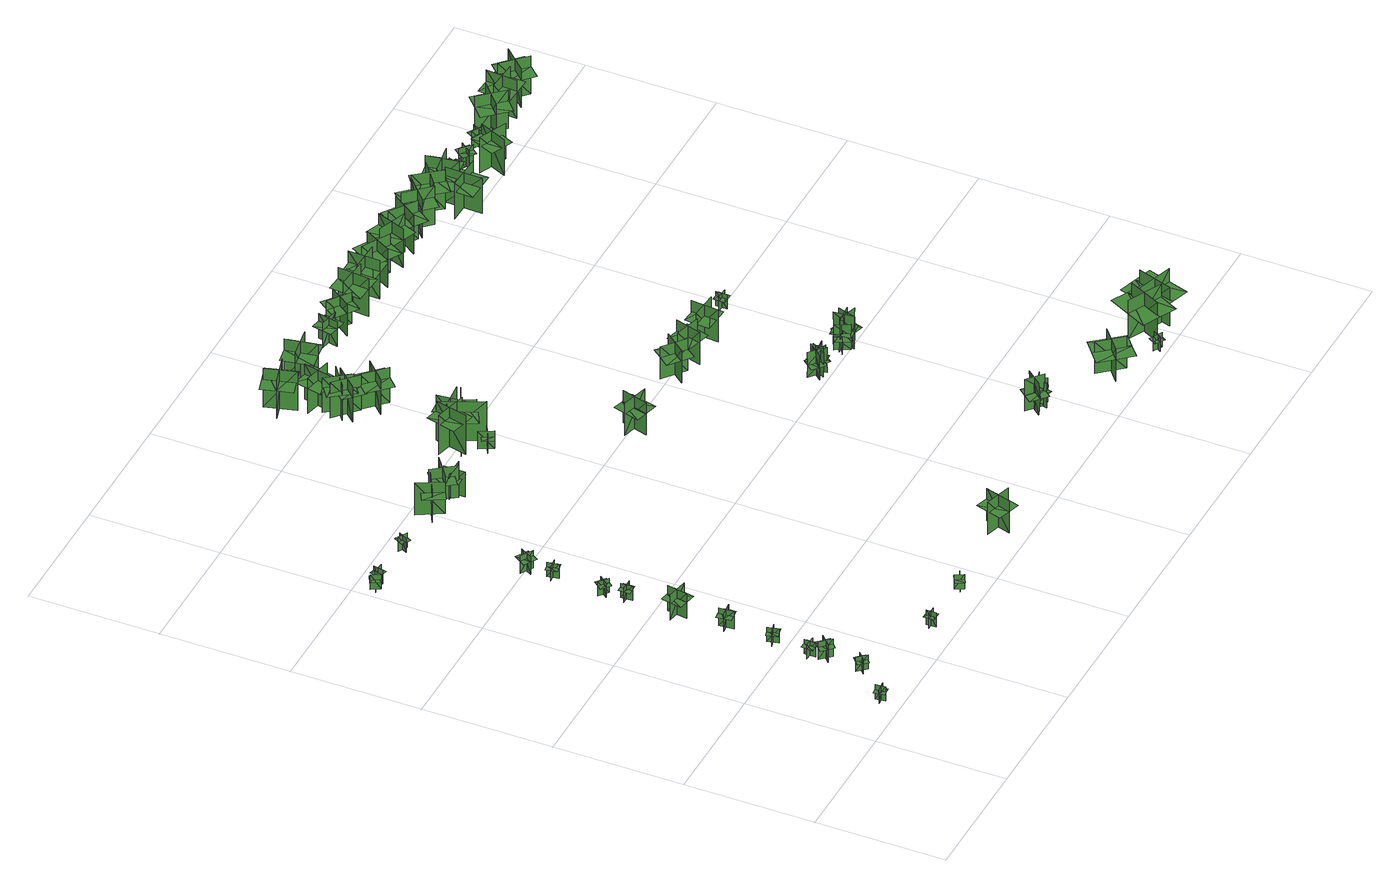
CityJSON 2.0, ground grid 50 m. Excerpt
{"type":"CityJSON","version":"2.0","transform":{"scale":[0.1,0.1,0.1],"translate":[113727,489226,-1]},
"CityObjects":{
"tree1":{"type":"SolitaryVegetationObject","geometry":[{"type":"MultiSurface","lod":"1","boundaries":[[[0,1,2]],[[0,2,3]],[[4,5,6]],[[4,6,7]],[[8,9,10]],[[8,10,11]],[[8,12,13]],[[8,13,9]]]}]},
"tree2":{"type":"SolitaryVegetationObject","geometry":[{"type":"MultiSurface","lod":"1","boundaries":[[[14,15,16]],[[14,16,17]],[[18,19,20]],[[18,20,21]],[[22,23,24]],[[22,24,25]],[[22,25,26]],[[22,26,27]]]}]},
"tree3":{"type":"SolitaryVegetationObject","geometry":[{"type":"MultiSurface","lod":"1","boundaries":[[[28,29,30]],[[28,30,31]],[[32,33,34]],[[32,34,35]],[[36,37,38]],[[36,38,39]],[[36,39,40]],[[36,40,41]]]}]},
"tree4":{"type":"SolitaryVegetationObject","geometry":[{"type":"MultiSurface","lod":"1","boundaries":[[[42,43,44]],[[42,44,45]],[[46,47,48]],[[46,48,49]],[[50,51,52]],[[50,52,53]],[[50,53,54]],[[50,54,55]]]}]},
"tree5":{"type":"SolitaryVegetationObject","geometry":[{"type":"MultiSurface","lod":"1","boundaries":[[[56,57,58]],[[56,58,59]],[[60,61,62]],[[60,62,63]],[[64,65,66]],[[64,66,67]],[[64,67,68]],[[64,68,69]]]}]},
"tree6":{"type":"SolitaryVegetationObject","geometry":[{"type":"MultiSurface","lod":"1","boundaries":[[[70,71,72]],[[70,72,73]],[[74,75,76]],[[74,76,77]],[[78,79,80]],[[78,80,81]],[[78,81,82]],[[78,82,83]]]}]},
"tree7":{"type":"SolitaryVegetationObject","geometry":[{"type":"MultiSurface","lod":"1","boundaries":[[[84,85,86]],[[84,86,87]],[[88,89,90]],[[88,90,91]],[[92,93,94]],[[92,94,95]],[[92,96,97]],[[92,97,93]]]}]},
"tree8":{"type":"SolitaryVegetationObject","geometry":[{"type":"MultiSurface","lod":"1","boundaries":[[[98,99,100]],[[98,100,101]],[[102,103,104]],[[102,104,105]],[[106,107,108]],[[106,108,109]],[[106,107,110]],[[106,110,111]]]}]},
"tree9":{"type":"SolitaryVegetationObject","geometry":[{"type":"MultiSurface","lod":"1","boundaries":[[[112,113,114]],[[112,114,115]],[[116,117,118]],[[116,118,119]],[[120,121,122]],[[120,122,123]],[[120,124,125]],[[120,125,121]]]}]},
"tree10":{"type":"SolitaryVegetationObject","geometry":[{"type":"MultiSurface","lod":"1","boundaries":[[[126,127,128]],[[126,128,129]],[[130,131,132]],[[130,132,133]],[[134,135,136]],[[134,136,137]],[[134,137,138]],[[134,138,139]]]}]},
"tree11":{"type":"SolitaryVegetationObject","geometry":[{"type":"MultiSurface","lod":"1","boundaries":[[[140,141,142]],[[140,142,143]],[[144,145,146]],[[144,146,147]],[[148,149,150]],[[148,150,151]],[[148,152,153]],[[148,153,149]]]}]},
"tree12":{"type":"SolitaryVegetationObject","geometry":[{"type":"MultiSurface","lod":"1","boundaries":[[[154,155,156]],[[154,156,157]],[[158,159,160]],[[158,160,161]],[[162,163,164]],[[162,164,165]],[[162,165,166]],[[162,166,167]]]}]},
"tree13":{"type":"SolitaryVegetationObject","geometry":[{"type":"MultiSurface","lod":"1","boundaries":[[[168,169,170]],[[168,170,171]],[[172,173,174]],[[172,174,175]],[[176,177,178]],[[176,178,179]],[[176,179,180]],[[176,180,181]]]}]},
"tree14":{"type":"SolitaryVegetationObject","geometry":[{"type":"MultiSurface","lod":"1","boundaries":[[[182,183,184]],[[182,184,185]],[[186,187,188]],[[186,188,189]],[[190,191,192]],[[190,192,193]],[[190,193,194]],[[190,194,195]]]}]},
"tree15":{"type":"SolitaryVegetationObject","geometry":[{"type":"MultiSurface","lod":"1","boundaries":[[[196,197,198]],[[196,198,199]],[[200,201,202]],[[200,202,203]],[[204,205,206]],[[204,206,207]],[[204,208,209]],[[204,209,205]]]}]},
"tree16":{"type":"SolitaryVegetationObject","geometry":[{"type":"MultiSurface","lod":"1","boundaries":[[[210,211,212]],[[210,212,213]],[[214,215,216]],[[214,216,217]],[[218,219,220]],[[218,220,221]],[[218,222,223]],[[218,223,219]]]}]},
"tree17":{"type":"SolitaryVegetationObject","geometry":[{"type":"MultiSurface","lod":"1","boundaries":[[[224,225,226]],[[224,226,227]],[[228,229,230]],[[228,230,231]],[[232,233,234]],[[232,234,235]],[[232,235,236]],[[232,236,237]]]}]},
"tree18":{"type":"SolitaryVegetationObject","geometry":[{"type":"MultiSurface","lod":"1","boundaries":[[[238,239,240]],[[238,240,241]],[[242,243,244]],[[242,244,245]],[[246,247,248]],[[246,248,249]],[[246,249,250]],[[246,250,251]]]}]},
"tree19":{"type":"SolitaryVegetationObject","geometry":[{"type":"MultiSurface","lod":"1","boundaries":[[[252,253,254]],[[252,254,255]],[[256,257,258]],[[256,258,259]],[[260,261,262]],[[260,262,263]],[[260,263,264]],[[260,264,265]]]}]},
"tree20":{"type":"SolitaryVegetationObject","geometry":[{"type":"MultiSurface","lod":"1","boundaries":[[[266,267,268]],[[266,268,269]],[[270,271,272]],[[270,272,273]],[[274,275,276]],[[274,276,277]],[[274,275,278]],[[274,278,279]]]}]},
"tree21":{"type":"SolitaryVegetationObject","geometry":[{"type":"MultiSurface","lod":"1","boundaries":[[[280,281,282]],[[280,282,283]],[[284,285,286]],[[284,286,287]],[[288,289,290]],[[288,290,291]],[[288,292,293]],[[288,293,289]]]}]},
"tree22":{"type":"SolitaryVegetationObject","geometry":[{"type":"MultiSurface","lod":"1","boundaries":[[[294,295,296]],[[294,296,297]],[[298,299,300]],[[298,300,301]],[[302,303,304]],[[302,304,305]],[[302,305,306]],[[302,306,307]]]}]},
"tree23":{"type":"SolitaryVegetationObject","geometry":[{"type":"MultiSurface","lod":"1","boundaries":[[[308,309,310]],[[308,310,311]],[[312,313,314]],[[312,314,315]],[[316,317,318]],[[316,318,319]],[[316,319,320]],[[316,320,321]]]}]},
"tree24":{"type":"SolitaryVegetationObject","geometry":[{"type":"MultiSurface","lod":"1","boundaries":[[[322,323,324]],[[322,324,325]],[[326,327,328]],[[326,328,329]],[[330,331,332]],[[330,332,333]],[[330,334,335]],[[330,335,331]]]}]},
"tree25":{"type":"SolitaryVegetationObject","geometry":[{"type":"MultiSurface","lod":"1","boundaries":[[[336,337,338]],[[336,338,339]],[[340,341,342]],[[340,342,343]],[[344,345,346]],[[344,346,347]],[[344,348,349]],[[344,349,345]]]}]},
"tree26":{"type":"SolitaryVegetationObject","geometry":[{"type":"MultiSurface","lod":"1","boundaries":[[[350,351,352]],[[350,352,353]],[[354,355,356]],[[354,356,357]],[[358,359,360]],[[358,360,361]],[[358,361,362]],[[358,362,363]]]}]},
"tree27":{"type":"SolitaryVegetationObject","geometry":[{"type":"MultiSurface","lod":"1","boundaries":[[[364,365,366]],[[364,366,367]],[[368,369,370]],[[368,370,371]],[[372,373,374]],[[372,374,375]],[[372,375,376]],[[372,376,377]]]}]},
"tree28":{"type":"SolitaryVegetationObject","geometry":[{"type":"MultiSurface","lod":"1","boundaries":[[[378,379,380]],[[378,380,381]],[[382,383,384]],[[382,384,385]],[[386,387,388]],[[386,388,389]],[[386,389,390]],[[386,390,391]]]}]},
"tree29":{"type":"SolitaryVegetationObject","geometry":[{"type":"MultiSurface","lod":"1","boundaries":[[[392,393,394]],[[392,394,395]],[[396,397,398]],[[396,398,399]],[[400,401,402]],[[400,402,403]],[[400,403,404]],[[400,404,405]]]}]},
"tree30":{"type":"SolitaryVegetationObject","geometry":[{"type":"MultiSurface","lod":"1","boundaries":[[[406,407,408]],[[406,408,409]],[[410,411,412]],[[410,412,413]],[[414,415,416]],[[414,416,417]],[[414,417,418]],[[414,418,419]]]}]},
"tree31":{"type":"SolitaryVegetationObject","geometry":[{"type":"MultiSurface","lod":"1","boundaries":[[[420,421,422]],[[420,422,423]],[[424,425,426]],[[424,426,427]],[[428,429,430]],[[428,430,431]],[[428,431,432]],[[428,432,433]]]}]},
"tree32":{"type":"SolitaryVegetationObject","geometry":[{"type":"MultiSurface","lod":"1","boundaries":[[[434,435,436]],[[434,436,437]],[[438,439,440]],[[438,440,441]],[[442,443,444]],[[442,444,445]],[[442,443,446]],[[442,446,447]]]}]},
"tree33":{"type":"SolitaryVegetationObject","geometry":[{"type":"MultiSurface","lod":"1","boundaries":[[[448,449,450]],[[448,450,451]],[[452,453,454]],[[452,454,455]],[[456,457,458]],[[456,458,459]],[[456,459,460]],[[456,460,461]]]}]},
"tree34":{"type":"SolitaryVegetationObject","geometry":[{"type":"MultiSurface","lod":"1","boundaries":[[[462,463,464]],[[462,464,465]],[[466,467,468]],[[466,468,469]],[[470,471,467]],[[470,467,466]],[[472,473,463]],[[472,463,462]],[[462,463,474]],[[462,474,475]],[[462,476,477]],[[462,477,463]]]}]},
"tree35":{"type":"SolitaryVegetationObject","geometry":[{"type":"MultiSurface","lod":"1","boundaries":[[[478,479,480]],[[478,480,481]],[[482,483,484]],[[482,484,485]],[[486,487,488]],[[486,488,489]],[[486,489,490]],[[486,490,491]]]}]},
"tree36":{"type":"SolitaryVegetationObject","geometry":[{"type":"MultiSurface","lod":"1","boundaries":[[[492,493,494]],[[492,494,495]],[[496,497,498]],[[496,498,499]],[[500,501,497]],[[500,497,496]],[[502,503,493]],[[502,493,492]],[[492,493,504]],[[492,504,505]],[[492,506,507]],[[492,507,493]]]}]},
"tree37":{"type":"SolitaryVegetationObject","geometry":[{"type":"MultiSurface","lod":"1","boundaries":[[[508,509,510]],[[508,510,511]],[[512,513,514]],[[512,514,515]],[[516,517,518]],[[516,518,519]],[[516,517,520]],[[516,520,521]]]}]},
"tree38":{"type":"SolitaryVegetationObject","geometry":[{"type":"MultiSurface","lod":"1","boundaries":[[[522,523,524]],[[522,524,525]],[[526,527,528]],[[526,528,529]],[[530,531,532]],[[530,532,533]],[[530,533,534]],[[530,534,535]]]}]},
"tree39":{"type":"SolitaryVegetationObject","geometry":[{"type":"MultiSurface","lod":"1","boundaries":[[[536,537,538]],[[536,538,539]],[[540,541,542]],[[540,542,543]],[[544,545,541]],[[544,541,540]],[[546,547,537]],[[546,537,536]],[[536,537,548]],[[536,548,549]],[[536,550,551]],[[536,551,537]]]}]},
"tree40":{"type":"SolitaryVegetationObject","geometry":[{"type":"MultiSurface","lod":"1","boundaries":[[[552,553,554]],[[552,554,555]],[[556,557,558]],[[556,558,559]],[[560,561,557]],[[560,557,556]],[[562,563,553]],[[562,553,552]],[[552,553,564]],[[552,564,565]],[[552,566,567]],[[552,567,553]]]}]},
"tree41":{"type":"SolitaryVegetationObject","geometry":[{"type":"MultiSurface","lod":"1","boundaries":[[[568,569,570]],[[568,570,571]],[[572,573,574]],[[572,574,575]],[[576,577,573]],[[576,573,572]],[[578,579,569]],[[578,569,568]],[[568,569,580]],[[568,580,581]],[[568,582,583]],[[568,583,569]]]}]},
"tree42":{"type":"SolitaryVegetationObject","geometry":[{"type":"MultiSurface","lod":"1","boundaries":[[[584,585,586]],[[584,586,587]],[[588,589,590]],[[588,590,591]],[[592,593,589]],[[592,589,588]],[[594,595,585]],[[594,585,584]],[[584,585,596]],[[584,596,597]],[[584,598,599]],[[584,599,585]]]}]},
"tree43":{"type":"SolitaryVegetationObject","geometry":[{"type":"MultiSurface","lod":"1","boundaries":[[[600,601,602]],[[600,602,603]],[[604,605,606]],[[604,606,607]],[[608,609,605]],[[608,605,604]],[[610,611,601]],[[610,601,600]],[[600,601,612]],[[600,612,613]],[[600,614,615]],[[600,615,601]]]}]},
"tree44":{"type":"SolitaryVegetationObject","geometry":[{"type":"MultiSurface","lod":"1","boundaries":[[[616,617,618]],[[616,618,619]],[[620,621,622]],[[620,622,623]],[[624,625,626]],[[624,626,627]],[[624,627,628]],[[624,628,629]]]}]},
"tree45":{"type":"SolitaryVegetationObject","geometry":[{"type":"MultiSurface","lod":"1","boundaries":[[[630,631,632]],[[630,632,633]],[[634,635,636]],[[634,636,637]],[[638,639,640]],[[638,640,641]],[[638,639,642]],[[638,642,643]]]}]},
"tree46":{"type":"SolitaryVegetationObject","geometry":[{"type":"MultiSurface","lod":"1","boundaries":[[[644,645,646]],[[644,646,647]],[[648,649,650]],[[648,650,651]],[[652,653,654]],[[652,654,655]],[[652,655,656]],[[652,656,657]]]}]},
"tree47":{"type":"SolitaryVegetationObject","geometry":[{"type":"MultiSurface","lod":"1","boundaries":[[[658,659,660]],[[658,660,661]],[[662,663,664]],[[662,664,665]],[[666,667,668]],[[666,668,669]],[[666,667,670]],[[666,670,671]]]}]},
"tree48":{"type":"SolitaryVegetationObject","geometry":[{"type":"MultiSurface","lod":"1","boundaries":[[[672,673,674]],[[672,674,675]],[[676,677,678]],[[676,678,679]],[[680,681,677]],[[680,677,676]],[[682,683,673]],[[682,673,672]],[[672,673,684]],[[672,684,685]],[[672,686,687]],[[672,687,673]]]}]},
"tree49":{"type":"SolitaryVegetationObject","geometry":[{"type":"MultiSurface","lod":"1","boundaries":[[[688,689,690]],[[688,690,691]],[[692,693,694]],[[692,694,695]],[[696,697,698]],[[696,698,699]],[[696,699,700]],[[696,700,701]]]}]},
"tree50":{"type":"SolitaryVegetationObject","geometry":[{"type":"MultiSurface","lod":"1","boundaries":[[[702,703,704]],[[702,704,705]],[[706,707,708]],[[706,708,709]],[[710,711,707]],[[710,707,706]],[[712,713,703]],[[712,703,702]],[[702,703,714]],[[702,714,715]],[[702,716,717]],[[702,717,703]]]}]},
"tree51":{"type":"SolitaryVegetationObject","geometry":[{"type":"MultiSurface","lod":"1","boundaries":[[[718,719,720]],[[718,720,721]],[[722,723,724]],[[722,724,725]],[[726,727,723]],[[726,723,722]],[[728,729,719]],[[728,719,718]],[[718,719,730]],[[718,730,731]],[[718,732,733]],[[718,733,719]]]}]},
"tree52":{"type":"SolitaryVegetationObject","geometry":[{"type":"MultiSurface","lod":"1","boundaries":[[[734,735,736]],[[734,736,737]],[[738,739,740]],[[738,740,741]],[[742,743,744]],[[742,744,745]],[[742,745,746]],[[742,746,747]]]}]},
"tree53":{"type":"SolitaryVegetationObject","geometry":[{"type":"MultiSurface","lod":"1","boundaries":[[[748,749,750]],[[748,750,751]],[[752,753,754]],[[752,754,755]],[[756,757,758]],[[756,758,759]],[[756,760,761]],[[756,761,757]]]}]},
"tree54":{"type":"SolitaryVegetationObject","geometry":[{"type":"MultiSurface","lod":"1","boundaries":[[[762,763,764]],[[762,764,765]],[[766,767,768]],[[766,768,769]],[[770,771,772]],[[770,772,773]],[[770,773,774]],[[770,774,775]]]}]},
"tree55":{"type":"SolitaryVegetationObject","geometry":[{"type":"MultiSurface","lod":"1","boundaries":[[[776,777,778]],[[776,778,779]],[[780,781,782]],[[780,782,783]],[[784,785,786]],[[784,786,787]],[[784,787,788]],[[784,788,789]]]}]},
"tree56":{"type":"SolitaryVegetationObject","geometry":[{"type":"MultiSurface","lod":"1","boundaries":[[[790,791,792]],[[790,792,793]],[[794,795,796]],[[794,796,797]],[[798,799,800]],[[798,800,801]],[[798,801,802]],[[798,802,803]]]}]},
"tree57":{"type":"SolitaryVegetationObject","geometry":[{"type":"MultiSurface","lod":"1","boundaries":[[[804,805,806]],[[804,806,807]],[[808,809,810]],[[808,810,811]],[[812,813,814]],[[812,814,815]],[[812,815,816]],[[812,816,817]]]}]},
"tree58":{"type":"SolitaryVegetationObject","geometry":[{"type":"MultiSurface","lod":"1","boundaries":[[[818,819,820]],[[818,820,821]],[[822,823,824]],[[822,824,825]],[[826,827,828]],[[826,828,829]],[[826,829,830]],[[826,830,831]]]}]},
"tree59":{"type":"SolitaryVegetationObject","geometry":[{"type":"MultiSurface","lod":"1","boundaries":[[[832,833,834]],[[832,834,835]],[[836,837,838]],[[836,838,839]],[[840,841,842]],[[840,842,843]],[[840,843,844]],[[840,844,845]]]}]},
"tree60":{"type":"SolitaryVegetationObject","geometry":[{"type":"MultiSurface","lod":"1","boundaries":[[[846,847,848]],[[846,848,849]],[[850,851,852]],[[850,852,853]],[[854,855,856]],[[854,856,857]],[[854,857,858]],[[854,858,859]]]}]},
"tree61":{"type":"SolitaryVegetationObject","geometry":[{"type":"MultiSurface","lod":"1","boundaries":[[[860,861,862]],[[860,862,863]],[[864,865,866]],[[864,866,867]],[[868,869,870]],[[868,870,871]],[[868,871,872]],[[868,872,873]]]}]},
"tree62":{"type":"SolitaryVegetationObject","geometry":[{"type":"MultiSurface","lod":"1","boundaries":[[[874,875,876]],[[874,876,877]],[[878,879,880]],[[878,880,881]],[[882,883,884]],[[882,884,885]],[[882,885,886]],[[882,886,887]]]}]},
"tree63":{"type":"SolitaryVegetationObject","geometry":[{"type":"MultiSurface","lod":"1","boundaries":[[[888,889,890]],[[888,890,891]],[[892,893,894]],[[892,894,895]],[[896,897,898]],[[896,898,899]],[[896,899,900]],[[896,900,901]]]}]},
"tree64":{"type":"SolitaryVegetationObject","geometry":[{"type":"MultiSurface","lod":"1","boundaries":[[[902,903,904]],[[902,904,905]],[[906,907,908]],[[906,908,909]],[[910,911,912]],[[910,912,913]],[[910,913,914]],[[910,914,915]]]}]},
"tree65":{"type":"SolitaryVegetationObject","geometry":[{"type":"MultiSurface","lod":"1","boundaries":[[[916,917,918]],[[916,918,919]],[[920,921,922]],[[920,922,923]],[[924,925,926]],[[924,926,927]],[[924,928,929]],[[924,929,925]]]}]},
"tree66":{"type":"SolitaryVegetationObject","geometry":[{"type":"MultiSurface","lod":"1","boundaries":[[[930,931,932]],[[930,932,933]],[[934,935,936]],[[934,936,937]],[[938,939,940]],[[938,940,941]],[[938,941,942]],[[938,942,943]]]}]},
"tree67":{"type":"SolitaryVegetationObject","geometry":[{"type":"MultiSurface","lod":"1","boundaries":[[[944,945,946]],[[944,946,947]],[[948,949,950]],[[948,950,951]],[[952,953,954]],[[952,954,955]],[[952,955,956]],[[952,956,957]]]}]},
"tree68":{"type":"SolitaryVegetationObject","geometry":[{"type":"MultiSurface","lod":"1","boundaries":[[[958,959,960]],[[958,960,961]],[[962,963,964]],[[962,964,965]],[[966,967,968]],[[966,968,969]],[[966,969,970]],[[966,970,971]]]}]},
"tree69":{"type":"SolitaryVegetationObject","geometry":[{"type":"MultiSurface","lod":"1","boundaries":[[[972,973,974]],[[972,974,975]],[[976,977,978]],[[976,978,979]],[[980,981,982]],[[980,982,983]],[[980,983,984]],[[980,984,985]]]}]},
"tree70":{"type":"SolitaryVegetationObject","geometry":[{"type":"MultiSurface","lod":"1","boundaries":[[[986,987,988]],[[986,988,989]],[[990,991,992]],[[990,992,993]],[[994,995,996]],[[994,996,997]],[[994,997,998]],[[994,998,999]]]}]}
},
"vertices":[
[200,94,24],[204,56,24],[204,56,87],[200,94,87],[182,71,24],[219,75,24],[219,75,87],[182,71,87],[182,71,66],[219,75,66],[217,96,66],[179,92,66],[184,51,66],[221,55,66],
[314,221,22],[343,188,22],[343,188,83],[314,221,83],[312,192,22],[345,221,22],[345,221,83],[312,192,83],[312,192,66],[326,175,66],[360,204,66],[345,221,66],[330,237,66],[297,208,66],
[318,366,22],[357,327,22],[357,327,99],[318,366,99],[318,329,22],[357,368,22],[357,368,99],[318,329,99],[318,329,78],[337,310,78],[377,349,78],[357,368,78],[337,388,78],[298,349,78],
[344,400,26],[299,402,26],[299,402,88],[344,400,88],[324,422,26],[322,378,26],[322,378,88],[324,422,88],[324,422,70],[302,423,70],[299,379,70],[322,378,70],[344,377,70],[346,421,70],
[356,553,26],[313,542,26],[313,542,87],[356,553,87],[330,568,26],[341,525,26],[341,525,87],[330,568,87],[330,568,70],[309,562,70],[320,519,70],[341,525,70],[363,531,70],[352,573,70],
[345,758,22],[351,703,22],[351,703,99],[345,758,99],[322,729,22],[377,736,22],[377,736,99],[322,729,99],[322,729,77],[325,702,77],[380,708,77],[377,736,77],[373,763,77],[319,757,77],
[36,1901,24],[19,1935,24],[19,1935,87],[36,1901,87],[45,1928,24],[11,1912,24],[11,1912,87],[45,1928,87],[45,1928,67],[11,1912,67],[20,1893,67],[54,1909,67],[36,1947,67],[2,1930,67],
[350,955,21],[335,875,21],[335,875,131],[350,955,131],[304,924,21],[385,908,21],[385,908,131],[304,924,131],[348,956,94],[332,875,94],[373,867,94],[388,948,94],[300,882,94],[315,962,94],
[66,1910,22],[73,1947,22],[73,1947,85],[66,1910,85],[90,1926,22],[53,1933,22],[53,1933,85],[90,1926,85],[90,1926,64],[53,1933,64],[49,1913,64],[86,1906,64],[94,1946,64],[57,1954,64],
[346,1132,22],[346,1087,22],[346,1087,84],[346,1132,84],[325,1111,22],[369,1111,22],[369,1111,84],[325,1111,84],[325,1111,67],[325,1089,67],[369,1089,67],[369,1111,67],[369,1133,67],[325,1133,67],
[656,73,21],[655,111,21],[655,111,84],[656,73,84],[676,94,21],[638,93,21],[638,93,84],[676,94,84],[676,94,64],[638,93,64],[638,73,64],[676,73,64],[676,114,64],[638,114,64],
[319,1176,26],[347,1210,26],[347,1210,88],[319,1176,88],[349,1178,26],[315,1206,26],[315,1206,88],[349,1178,88],[349,1178,71],[363,1195,71],[329,1223,71],[315,1206,71],[300,1189,71],[334,1161,71],
[365,1395,25],[322,1388,25],[322,1388,86],[365,1395,86],[341,1413,25],[349,1369,25],[349,1369,86],[341,1413,86],[341,1413,69],[320,1409,69],[327,1365,69],[349,1369,69],[370,1373,69],[363,1416,69],
[322,1505,21],[369,1476,21],[369,1476,98],[322,1505,98],[331,1469,21],[359,1517,21],[359,1517,98],[331,1469,98],[331,1469,76],[354,1455,76],[383,1502,76],[359,1517,76],[336,1531,76],[307,1484,76],
[257,1910,24],[276,1943,24],[276,1943,87],[257,1910,87],[285,1918,24],[252,1937,24],[252,1937,87],[285,1918,87],[285,1918,67],[252,1937,67],[242,1918,67],[275,1900,67],[295,1937,67],[262,1955,67],
[902,98,21],[868,80,21],[868,80,84],[902,98,84],[874,106,21],[891,73,21],[891,73,84],[874,106,84],[874,106,64],[891,73,64],[910,82,64],[892,116,64],[855,96,64],[873,63,64],
[452,1900,20],[543,1950,20],[543,1950,160],[452,1900,160],[516,1881,20],[516,1881,160],[466,1973,160],[466,1973,20],[516,1881,116],[554,1902,116],[514,1976,116],[476,1955,116],[438,1934,116],[478,1860,116],
[555,1961,21],[617,1877,21],[617,1877,161],[555,1961,161],[545,1895,21],[545,1895,161],[629,1957,161],[629,1957,21],[545,1895,117],[571,1860,117],[638,1909,117],[612,1945,117],[587,1980,117],[519,1930,117],
[627,1937,22],[628,1856,22],[628,1856,131],[627,1937,131],[591,1900,22],[591,1900,131],[672,1901,131],[672,1901,22],[591,1900,97],[591,1866,97],[656,1867,97],[656,1901,97],[656,1935,97],[591,1934,97],
[1251,71,10],[1282,172,10],[1282,172,151],[1251,71,151],[1315,105,10],[1213,136,10],[1213,136,151],[1315,105,151],[1254,70,104],[1285,171,104],[1234,187,104],[1204,86,104],[1326,159,104],[1295,58,104],
[845,1955,20],[875,2081,20],[875,2081,192],[845,1955,192],[932,2009,20],[806,2040,20],[806,2040,192],[932,2009,192],[847,1966,148],[875,2081,148],[826,2094,148],[797,1978,148],[897,1954,148],[925,2069,148],
[879,1888,23],[930,1915,23],[930,1915,100],[879,1888,100],[914,1877,23],[914,1877,100],[888,1929,100],[888,1929,23],[914,1877,76],[936,1888,76],[914,1930,76],[893,1918,76],[871,1907,76],[893,1866,76],
[982,2038,20],[828,1964,20],[828,1964,191],[982,2038,191],[874,2076,20],[874,2076,191],[948,1922,191],[948,1922,20],[969,2032,146],[942,2082,146],[824,2019,146],[851,1969,146],[878,1919,146],[995,1982,146],
[926,2051,24],[909,1997,24],[909,1997,118],[926,2051,118],[887,2031,24],[941,2014,24],[941,2014,118],[887,2031,118],[887,2031,88],[941,2014,88],[951,2043,88],[896,2060,88],[878,2001,88],[932,1984,88],
[932,1985,22],[921,2103,22],[921,2103,179],[932,1985,179],[991,2057,22],[874,2046,22],[874,2046,179],[991,2057,179],[931,1995,138],[921,2103,138],[875,2098,138],[885,1991,138],[978,1999,138],[968,2107,138],
[956,2034,23],[994,2057,23],[994,2057,85],[956,2034,85],[984,2027,23],[962,2065,23],[962,2065,85],[984,2027,85],[984,2027,67],[1003,2038,67],[981,2076,67],[962,2065,67],[943,2054,67],[965,2016,67],
[791,2703,20],[824,2586,20],[824,2586,189],[791,2703,189],[751,2633,20],[868,2666,20],[868,2666,189],[751,2633,189],[751,2633,142],[767,2574,142],[884,2608,142],[868,2666,142],[851,2725,142],[734,2691,142],
[840,2383,24],[919,2468,24],[919,2468,179],[840,2383,179],[914,2386,24],[914,2386,179],[829,2465,179],[829,2465,24],[914,2386,130],[947,2421,130],[880,2485,130],[846,2449,130],[813,2414,130],[881,2350,130],
[913,2414,21],[847,2503,21],[847,2503,175],[913,2414,175],[924,2487,21],[836,2421,21],[836,2421,175],[924,2487,175],[924,2487,132],[891,2531,132],[802,2465,132],[836,2421,132],[869,2376,132],[957,2443,132],
[866,2483,21],[891,2591,21],[891,2591,175],[866,2483,175],[928,2522,21],[821,2547,21],[821,2547,175],[928,2522,175],[928,2522,132],[941,2576,132],[833,2601,132],[821,2547,132],[808,2493,132],[916,2468,132],
[922,2315,21],[1000,2394,21],[1000,2394,175],[922,2315,175],[996,2315,21],[917,2393,21],[917,2393,175],[996,2315,175],[996,2315,132],[1035,2355,132],[956,2433,132],[917,2393,132],[878,2354,132],[957,2276,132],
[1234,1536,22],[1206,1434,22],[1206,1434,163],[1234,1536,163],[1171,1500,22],[1273,1472,22],[1273,1472,163],[1171,1500,163],[1230,1537,116],[1203,1435,116],[1254,1421,116],[1281,1523,116],[1161,1446,116],[1189,1548,116],
[992,2355,22],[960,2413,22],[960,2413,114],[992,2355,114],[1004,2397,22],[946,2365,22],[946,2365,114],[1004,2397,114],[1004,2397,88],[988,2426,88],[930,2394,88],[946,2365,88],[962,2336,88],[1021,2368,88],
[936,2564,69],[936,2514,69],[962,2513,69],[962,2564,69],[961,2540,69],[910,2540,69],[910,2537,116],[961,2537,116],[961,2537,22],[910,2537,22],[934,2564,22],[934,2514,22],[936,2514,116],[936,2564,116],[910,2565,69],[910,2514,69],
[1040,2660,17],[920,2640,17],[920,2640,187],[1040,2660,187],[974,2707,17],[995,2587,17],[995,2587,187],[974,2707,187],[974,2707,139],[914,2697,139],[935,2577,139],[995,2587,139],[1055,2597,139],[1034,2718,139],
[1931,251,94],[1873,300,94],[1847,270,94],[1905,220,94],[1878,245,94],[1928,304,94],[1924,307,164],[1875,248,164],[1875,248,24],[1924,307,24],[1933,253,24],[1875,302,24],[1873,300,164],[1931,251,164],[1956,280,94],[1898,330,94],
[1595,1456,20],[1512,1523,20],[1512,1523,161],[1595,1456,161],[1587,1528,20],[1521,1445,20],[1521,1445,161],[1587,1528,161],[1597,1459,114],[1515,1525,114],[1481,1484,114],[1564,1418,114],[1541,1559,114],[1624,1492,114],
[1176,2655,21],[1252,2641,21],[1252,2641,129],[1176,2655,129],[1205,2612,21],[1219,2689,21],[1219,2689,129],[1205,2612,129],[1205,2612,98],[1243,2606,98],[1257,2682,98],[1219,2689,98],[1180,2695,98],[1167,2619,98],
[1900,277,77],[1958,264,77],[1964,295,77],[1906,307,77],[1934,300,77],[1922,242,77],[1925,241,131],[1938,299,131],[1938,299,22],[1925,241,22],[1899,274,22],[1958,262,22],[1958,264,131],[1900,277,131],[1894,247,77],[1952,235,77],
[1953,251,76],[1933,307,76],[1904,296,77],[1924,240,77],[1916,268,76],[1971,288,76],[1970,291,131],[1914,271,131],[1914,271,22],[1970,291,22],[1955,252,22],[1935,307,22],[1933,307,131],[1953,251,131],[1981,261,77],[1961,317,77],
[1736,1021,75],[1774,1066,75],[1751,1086,75],[1712,1041,75],[1732,1062,75],[1777,1023,75],[1779,1026,129],[1734,1065,129],[1734,1065,20],[1779,1026,20],[1738,1019,20],[1776,1064,20],[1774,1066,129],[1736,1021,129],[1758,1001,75],[1797,1046,75],
[1788,1067,74],[1759,1015,74],[1786,1000,75],[1815,1052,75],[1800,1028,74],[1748,1057,74],[1747,1053,129],[1798,1024,129],[1798,1024,20],[1747,1053,20],[1786,1068,20],[1757,1016,20],[1759,1015,129],[1788,1067,129],[1762,1082,75],[1733,1030,75],
[1753,1041,74],[1812,1047,74],[1809,1078,75],[1750,1072,75],[1778,1073,74],[1784,1014,74],[1787,1015,129],[1782,1074,129],[1782,1074,20],[1787,1015,20],[1753,1039,20],[1812,1044,20],[1812,1047,129],[1753,1041,129],[1756,1011,75],[1815,1017,75],
[1343,2622,19],[1262,2681,19],[1262,2681,157],[1343,2622,157],[1333,2688,19],[1274,2607,19],[1274,2607,157],[1333,2688,157],[1333,2688,118],[1292,2717,118],[1234,2636,118],[1274,2607,118],[1314,2578,118],[1373,2658,118],
[1707,1472,20],[1606,1501,20],[1606,1501,161],[1707,1472,161],[1672,1535,20],[1643,1433,20],[1643,1433,161],[1672,1535,161],[1708,1476,114],[1607,1504,114],[1592,1453,114],[1694,1425,114],[1618,1545,114],[1720,1517,114],
[1465,2643,19],[1344,2653,19],[1344,2653,188],[1465,2643,188],[1413,2705,19],[1403,2584,19],[1403,2584,188],[1413,2705,188],[1413,2705,140],[1352,2710,140],[1342,2589,140],[1403,2584,140],[1464,2579,140],[1473,2700,140],
[1841,1481,18],[1736,1489,18],[1736,1489,159],[1841,1481,159],[1794,1535,18],[1786,1430,18],[1786,1430,159],[1794,1535,159],[1841,1485,112],[1736,1492,112],[1732,1439,112],[1838,1432,112],[1739,1535,112],[1845,1527,112],
[1953,1035,75],[1901,1007,75],[1915,980,75],[1968,1008,75],[1942,995,75],[1914,1048,75],[1911,1046,129],[1939,994,129],[1939,994,20],[1911,1046,20],[1952,1037,20],[1900,1009,20],[1901,1007,129],[1953,1035,129],[1939,1062,75],[1887,1034,75],
[2255,166,20],[2255,166,159],[2163,88,159],[2163,88,20],[2247,85,20],[2247,85,159],[2172,173,159],[2172,173,20],[2258,71,114],[2304,110,114],[2211,220,114],[2165,181,114],[2119,142,114],[2213,32,114],
[1987,1030,89],[1911,1022,89],[1915,982,89],[1991,990,89],[1954,988,89],[1947,1064,89],[1942,1063,159],[1950,987,159],[1950,987,18],[1942,1063,18],[1987,1033,18],[1911,1025,18],[1911,1022,159],[1987,1030,159],[1983,1068,89],[1907,1060,89],
[1972,1057,88],[1950,984,88],[1988,973,88],[2010,1046,88],[1998,1011,88],[1925,1033,88],[1923,1029,158],[1996,1007,158],[1996,1007,18],[1923,1029,18],[1969,1058,18],[1947,985,18],[1950,984,158],[1972,1057,158],[1935,1069,88],[1913,995,88],
[1511,2592,17],[1514,2714,17],[1514,2714,186],[1511,2592,186],[1570,2648,17],[1448,2650,17],[1448,2650,186],[1570,2648,186],[1570,2648,139],[1571,2709,139],[1450,2711,139],[1448,2650,139],[1447,2590,139],[1569,2587,139],
[2400,21,23],[2368,40,23],[2368,40,87],[2400,21,87],[2393,49,23],[2374,16,23],[2374,16,87],[2393,49,87],[2393,49,66],[2374,16,66],[2392,6,66],[2411,38,66],[2375,59,66],[2356,27,66],
[1658,2620,20],[1553,2681,20],[1553,2681,189],[1658,2620,189],[1637,2698,20],[1577,2593,20],[1577,2593,189],[1637,2698,189],[1637,2698,142],[1585,2729,142],[1524,2623,142],[1577,2593,142],[1629,2562,142],[1690,2668,142],
[1960,1476,22],[1961,1520,22],[1961,1520,84],[1960,1476,84],[1982,1496,22],[1937,1497,22],[1937,1497,84],[1982,1496,84],[1982,1496,67],[1982,1518,67],[1938,1519,67],[1937,1497,67],[1937,1475,67],[1981,1474,67],
[2404,153,11],[2404,153,182],[2536,89,182],[2536,89,11],[2498,184,11],[2498,184,182],[2436,57,182],[2436,57,11],[2508,203,126],[2442,236,126],[2364,77,126],[2430,45,126],[2496,13,126],[2574,171,126],
[1670,2666,18],[1784,2623,18],[1784,2623,188],[1670,2666,188],[1703,2592,18],[1746,2706,18],[1746,2706,188],[1703,2592,188],[1703,2592,140],[1760,2570,140],[1803,2684,140],[1746,2706,140],[1689,2727,140],[1646,2613,140],
[2485,144,11],[2485,144,182],[2625,99,182],[2625,99,11],[2574,188,11],[2574,188,182],[2531,53,182],[2531,53,11],[2581,209,126],[2511,231,126],[2457,63,126],[2527,41,126],[2597,18,126],[2651,186,126],
[1871,2612,17],[1771,2681,17],[1771,2681,187],[1871,2612,187],[1857,2692,17],[1788,2592,17],[1788,2592,187],[1857,2692,187],[1857,2692,139],[1807,2726,139],[1738,2627,139],[1788,2592,139],[1838,2557,139],[1907,2657,139],
[1885,2683,17],[1969,2595,17],[1969,2595,187],[1885,2683,187],[1882,2602,17],[1971,2686,17],[1971,2686,187],[1882,2602,187],[1882,2602,139],[1924,2558,139],[2013,2642,139],[1971,2686,139],[1929,2730,139],[1841,2647,139],
[2061,2597,19],[1987,2694,19],[1987,2694,189],[2061,2597,189],[2072,2677,19],[1976,2603,19],[1976,2603,189],[2072,2677,189],[2072,2677,141],[2036,2725,141],[1939,2652,141],[1976,2603,141],[2012,2555,141],[2109,2629,141],
[2165,2540,19],[2022,2544,19],[2022,2544,175],[2165,2540,175],[2094,2613,19],[2090,2470,19],[2090,2470,175],[2094,2613,175],[2094,2607,132],[2032,2609,132],[2028,2478,132],[2090,2476,132],[2153,2474,132],[2157,2606,132],
[2176,2648,16],[2056,2628,16],[2056,2628,185],[2176,2648,185],[2110,2696,16],[2130,2576,16],[2130,2576,185],[2110,2696,185],[2110,2696,138],[2050,2686,138],[2070,2566,138],[2130,2576,138],[2190,2586,138],[2170,2706,138],
[2233,2662,22],[2209,2612,22],[2209,2612,99],[2233,2662,99],[2199,2650,22],[2248,2626,22],[2248,2626,99],[2199,2650,99],[2199,2650,77],[2186,2625,77],[2236,2601,77],[2248,2626,77],[2260,2651,77],[2211,2675,77],
[2318,2493,16],[2366,2601,16],[2366,2601,172],[2318,2493,172],[2405,2527,16],[2297,2575,16],[2297,2575,172],[2405,2527,172],[2322,2502,132],[2366,2601,132],[2323,2620,132],[2279,2521,132],[2365,2483,132],[2409,2582,132],
[2333,2659,17],[2299,2616,17],[2299,2616,94],[2333,2659,94],[2297,2655,17],[2340,2621,17],[2340,2621,94],[2297,2655,94],[2297,2655,73],[2280,2633,73],[2323,2599,73],[2340,2621,73],[2357,2643,73],[2314,2677,73],
[2412,2618,19],[2441,2665,19],[2441,2665,96],[2412,2618,96],[2448,2626,19],[2401,2655,19],[2401,2655,96],[2448,2626,96],[2448,2626,74],[2462,2649,74],[2416,2679,74],[2401,2655,74],[2386,2632,74],[2433,2602,74],
[2559,2675,19],[2469,2593,19],[2469,2593,188],[2559,2675,188],[2478,2679,19],[2560,2589,19],[2560,2589,188],[2478,2679,188],[2478,2679,141],[2433,2638,141],[2515,2548,141],[2560,2589,141],[2605,2630,141],[2523,2720,141],
[2618,2583,22],[2625,2704,22],[2625,2704,191],[2618,2583,191],[2679,2636,22],[2557,2644,22],[2557,2644,191],[2679,2636,191],[2679,2636,144],[2683,2697,144],[2561,2705,144],[2557,2644,144],[2554,2583,144],[2675,2576,144],
[2682,2597,21],[2766,2685,21],[2766,2685,190],[2682,2597,190],[2763,2598,21],[2675,2683,21],[2675,2683,190],[2763,2598,190],[2763,2598,143],[2805,2642,143],[2717,2726,143],[2675,2683,143],[2633,2639,143],[2721,2554,143]
]}
